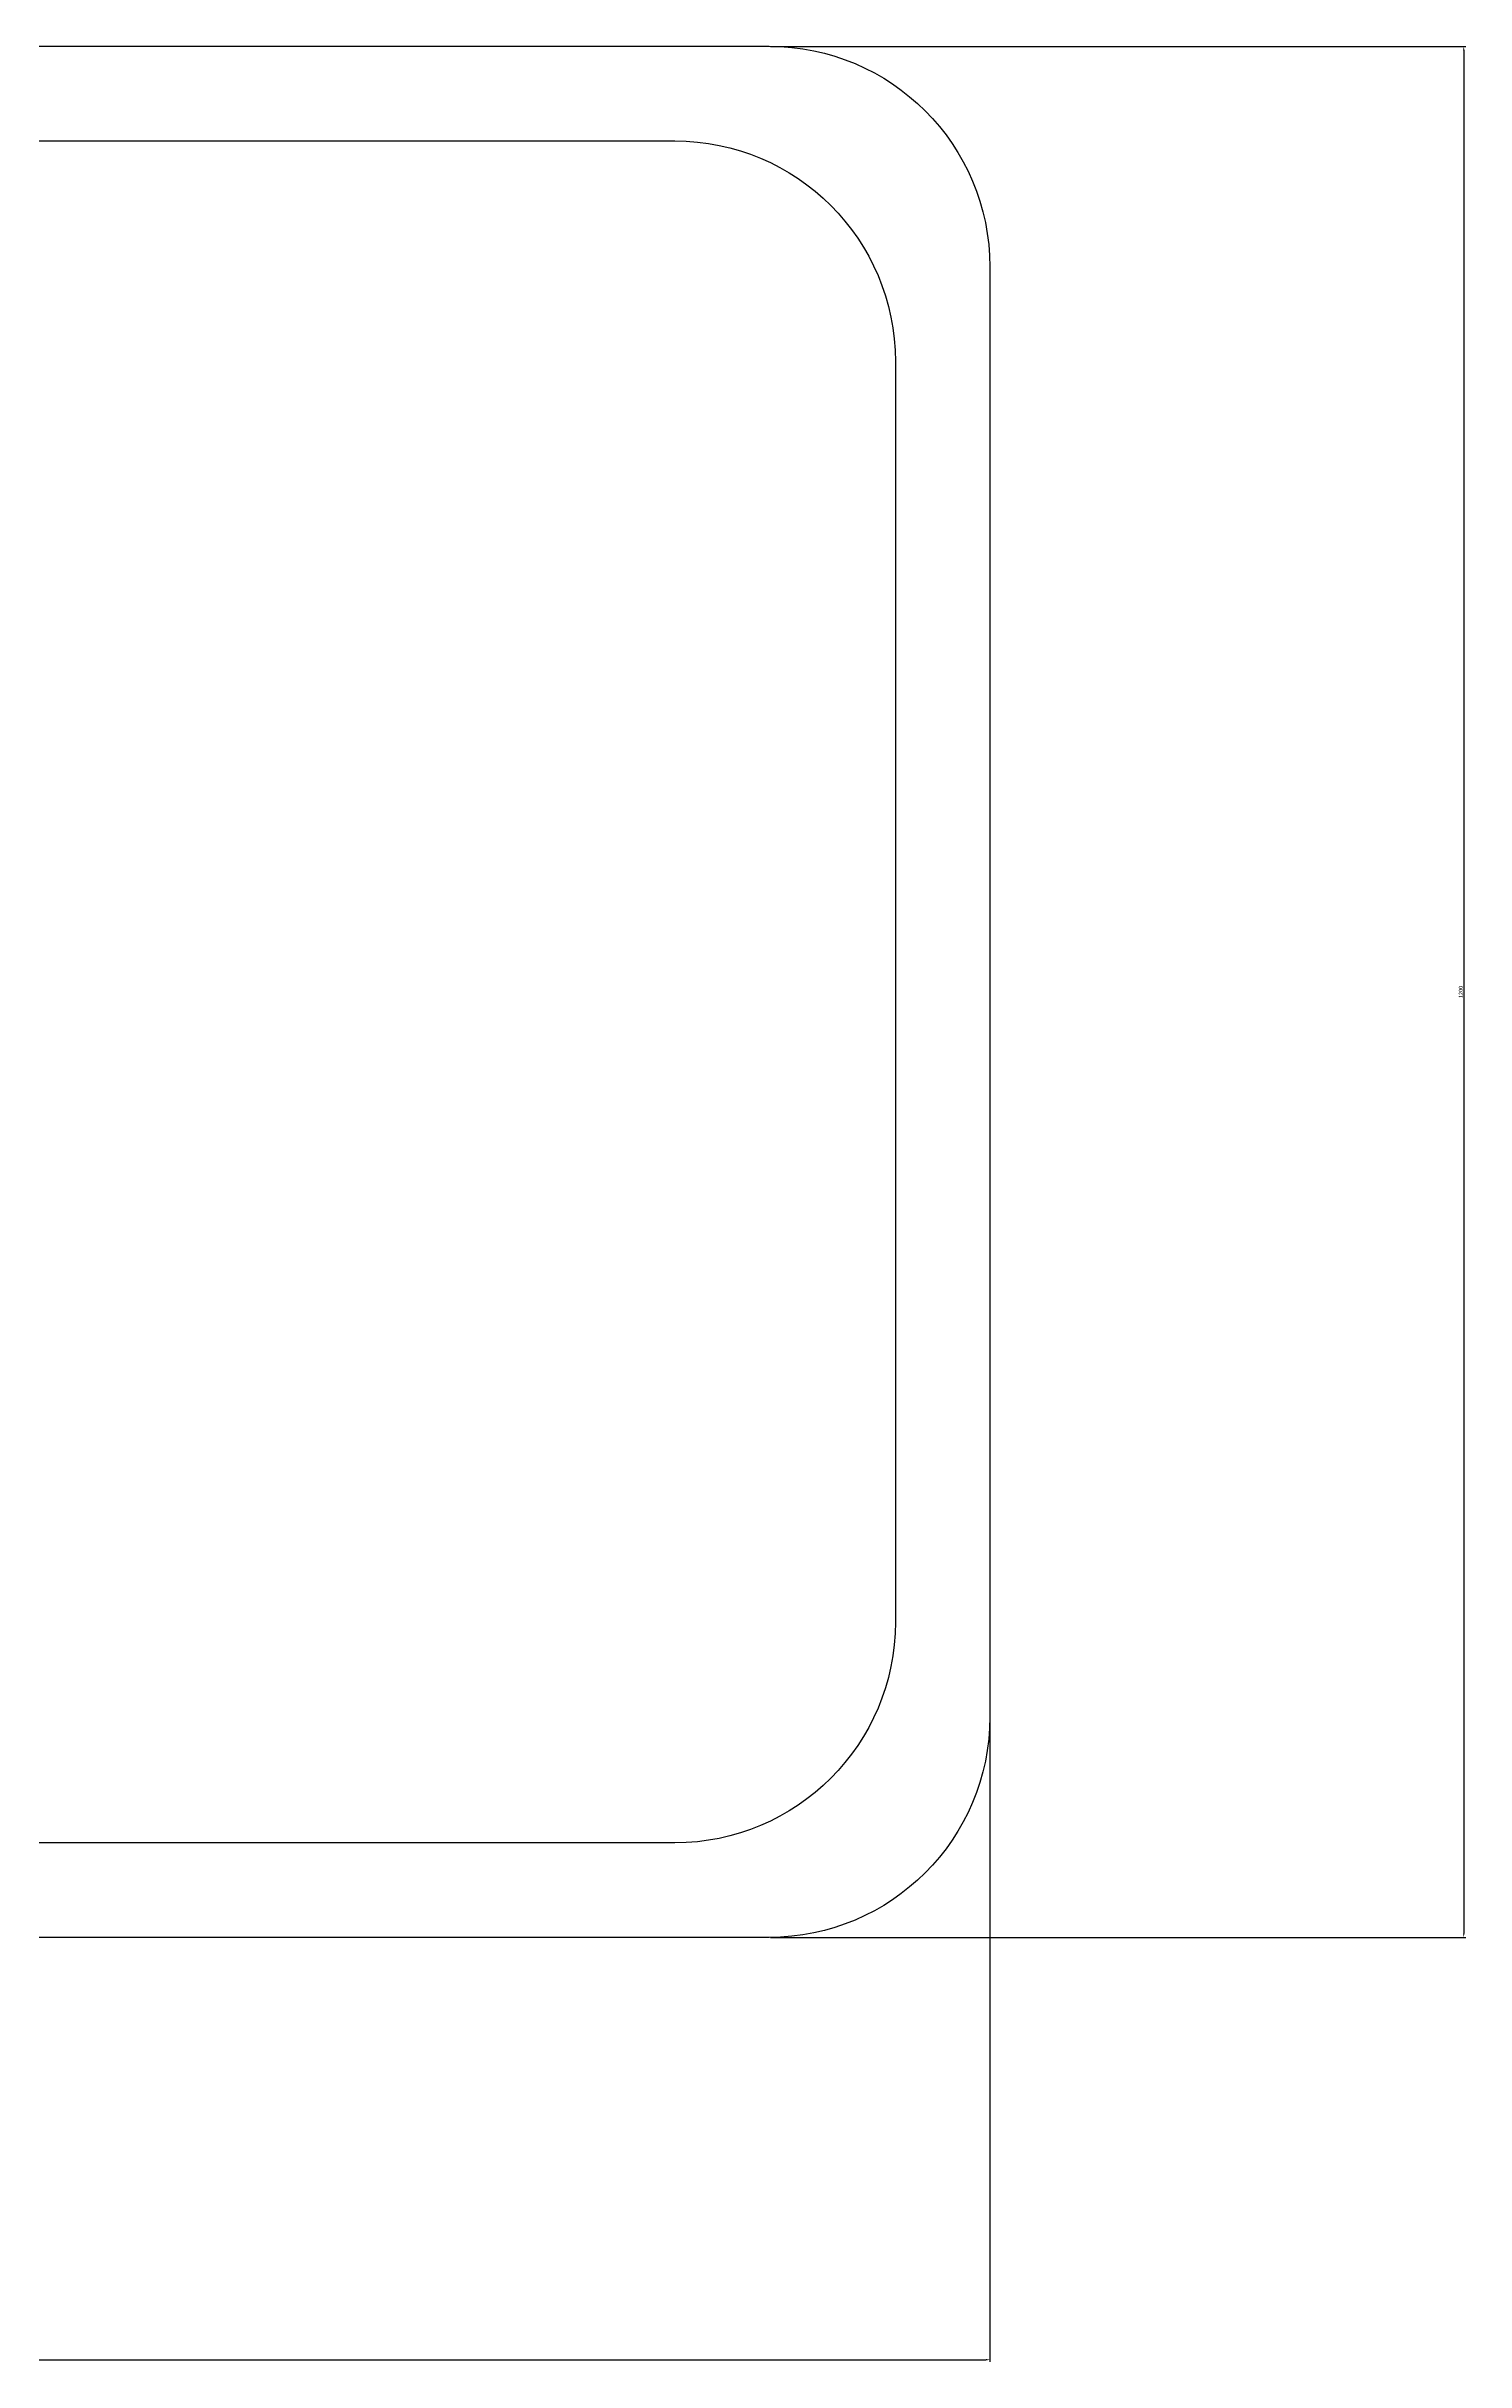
# Model space of a CAD drawing. Header units: millimetres. Extents: x -1642 to 49252, y 449 to 14556.
# Drawn here: x 1752 to 2653, y 449 to 1918 of the extents above; entities that cross this region are included whole.
import ezdxf

# ---------------------------------------------------------------- set-up
doc = ezdxf.new("R2010")
doc.units = ezdxf.units.MM
doc.layers.get('Defpoints').update_dxf_attribs({"lineweight": 40})
doc.styles.get("Standard").update_dxf_attribs({"font": 'arial.ttf'})
doc.dimstyles.new('ISO-25', dxfattribs={"dimtxt": 2.5, "dimasz": 2.5, "dimexe": 1.25, "dimexo": 0.625, "dimtad": 1, "dimtxsty": 'Standard', "dimcen": 2.5, "dimadec": 0, "dimazin": 0, "dimtfac": 1, "dimtmove": 0, "dimatfit": 3, "dimfxl": 1, "dimarcsym": 0})

# ---------------------------------------------------------------- blocks, each defined once
blk = doc.blocks.new('*D8')
at = {"color": 0, "lineweight": -2, "transparency": 16777216}
for p, q in [((2211.3, 1917.9), (2652.7, 1917.9)), ((2651.5, 1915.4), (2651.5, 720.4)), ((2211.3, 717.9), (2652.7, 717.9))]:
    blk.add_line(p, q, dxfattribs=at)
for points in [[(2651, 1915.4), (2651.9, 1915.4), (2651.5, 1917.9)], [(2651, 720.4), (2651.9, 720.4), (2651.5, 717.9)]]:
    blk.add_solid(points, dxfattribs=at)
at = {"layer": 'Defpoints', "color": 0, "lineweight": -2, "transparency": 16777216}
for p in [(2210.7, 1917.9), (2210.7, 717.9), (2651.5, 717.9)]:
    blk.add_point(p, dxfattribs=at)
at = {"color": 0, "transparency": 16777216, "insert": (2649.6, 1317.9), "char_height": 2.5, "attachment_point": 5, "rotation": 90}
blk.add_mtext('1200', dxfattribs=at)
blk = doc.blocks.new('*D9')
at = {"color": 0, "lineweight": -2, "transparency": 16777216}
for p, q in [((850.7, 857.3), (850.7, 448.7)), ((2350.7, 857.3), (2350.7, 448.7)), ((853.2, 449.9), (2348.2, 449.9))]:
    blk.add_line(p, q, dxfattribs=at)
for points in [[(853.2, 450.4), (853.2, 449.5), (850.7, 449.9)], [(2348.2, 450.4), (2348.2, 449.5), (2350.7, 449.9)]]:
    blk.add_solid(points, dxfattribs=at)
at = {"layer": 'Defpoints', "color": 0, "lineweight": -2, "transparency": 16777216}
for p in [(850.7, 857.9), (2350.7, 857.9), (2350.7, 449.9)]:
    blk.add_point(p, dxfattribs=at)
at = {"color": 0, "transparency": 16777216, "insert": (1600.7, 451.8), "char_height": 2.5, "attachment_point": 5}
blk.add_mtext('1500', dxfattribs=at)

msp = doc.modelspace()

# ---------------------------------------------------------------- linework, layer by layer
for points in [[(850.652, 857.941), (850.652, 1777.941, -0.41421356), (990.652, 1917.941), (2210.652, 1917.941, -0.41421356), (2350.652, 1777.941), (2350.652, 857.941, -0.41421356), (2210.652, 717.941), (990.652, 717.941, -0.41421356)], [(910.652, 917.941), (910.652, 1717.941, -0.41421356), (1050.652, 1857.941), (2150.652, 1857.941, -0.41421356), (2290.652, 1717.941), (2290.652, 917.941, -0.41421356), (2150.652, 777.941), (1050.652, 777.941, -0.41421356)]]:
    msp.add_lwpolyline(points, format="xyb", close=True)

# ---------------------------------------------------------------- dimensions: what is measured, and where the dimension line sits
dim = msp.add_linear_dim(base=(2651.466, 717.941), p1=(2210.652, 1917.941), p2=(2210.652, 717.941), angle=90, dimstyle='ISO-25')
dim.commit()
dim.dimension.update_dxf_attribs({"geometry": '*D8', "text_midpoint": (2649.565, 1317.941)})
dim = msp.add_linear_dim(base=(2350.652, 449.938), p1=(850.652, 857.941), p2=(2350.652, 857.941), dimstyle='ISO-25')
dim.commit()
dim.dimension.update_dxf_attribs({"geometry": '*D9', "text_midpoint": (1600.652, 451.84)})

doc.saveas('drawing.dxf')
